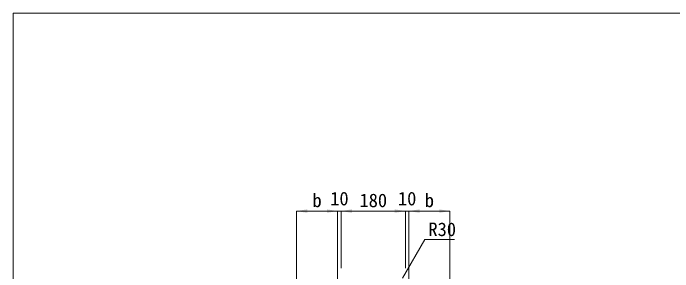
# Model space of a CAD drawing. Units: millimetres at full size. Extents: x 50430 to 75195, y 75514 to 92741.
# Drawn here: x 53821 to 55671, y 87392 to 88116 of the extents above; entities that cross this region are included whole.
import ezdxf
from ezdxf.enums import TextEntityAlignment as Align

# ---------------------------------------------------------------- set-up
doc = ezdxf.new("R2010")
doc.units = ezdxf.units.MM
doc.header["$LTSCALE"] = 25
for name, color, linetype, lineweight in [('0_2', 7, 'Continuous', 5), ('寸法線', 7, 'Continuous', 9), ('枠', 5, 'Continuous', 5)]:
    doc.layers.add(name, color=color, linetype=linetype, lineweight=lineweight)
doc.styles.add('ＭＳ ゴシック', font='')
doc.styles.get('ＭＳ ゴシック').set_extended_font_data('MS Gothic')

# ---------------------------------------------------------------- blocks, each defined once
blk = doc.blocks.new('filled_arrow')
at = {"color": 0, "linetype": 'Continuous', "lineweight": -2}
blk.add_solid([(7.5, 1.25), (0, 0), (7.5, -1.25)], dxfattribs=at)

msp = doc.modelspace()

# ---------------------------------------------------------------- linework, layer by layer
at = {"layer": '0_2', "lineweight": 9}
msp.add_lwpolyline([(54913.35, 87373.52), (54975.85, 87481.78), (55059.36, 87481.78)], dxfattribs=at)
at = {"layer": '寸法線'}
for p, q in [((54731.19, 87561.78), (54616.21, 87561.78)), ((54616.21, 87203.78), (54616.21, 87561.78)), ((54671.19, 87561.78), (54801.21, 87561.78)), ((54731.19, 87201.48), (54731.19, 87561.78)), ((54731.19, 87201.48), (54731.19, 87561.78)), ((54741.21, 87561.78), (54921.21, 87561.78)), ((54741.21, 87401.78), (54741.21, 87561.78)), ((54741.21, 87401.78), (54741.21, 87561.78)), ((54991.22, 87561.78), (54861.21, 87561.78)), ((54921.21, 87401.78), (54921.21, 87561.78)), ((54921.21, 87401.78), (54921.21, 87561.78)), ((54931.22, 87201.48), (54931.22, 87561.78)), ((54931.22, 87561.78), (55046.21, 87561.78)), ((54931.22, 87201.48), (54931.22, 87561.78)), ((55046.21, 87203.78), (55046.21, 87561.78))]:
    msp.add_line(p, q, dxfattribs=at)
at = {"layer": '枠', "lineweight": 20}
for p, q in [((53821.16, 88115.96), (59421.16, 88115.96)), ((53821.16, 84255.96), (53821.16, 88115.96))]:
    msp.add_line(p, q, dxfattribs=at)

# ---------------------------------------------------------------- block references
at = {"layer": '寸法線', "xscale": 4, "yscale": 4}
for p in [(54616.21, 87561.78), (54741.21, 87561.78), (54741.21, 87561.78), (54931.22, 87561.78), (54931.22, 87561.78)]:
    msp.add_blockref('filled_arrow', p, dxfattribs=at)
at = {"layer": '寸法線', "xscale": 4, "yscale": 4, "rotation": 180}
for p in [(54731.19, 87561.78), (54731.19, 87561.78), (54921.21, 87561.78), (54921.21, 87561.78), (55046.21, 87561.78)]:
    msp.add_blockref('filled_arrow', p, dxfattribs=at)

# ---------------------------------------------------------------- texts
at = {"layer": '0_2', "style": 'ＭＳ ゴシック'}
msp.add_text('R30', height=37.98, dxfattribs=at).set_placement((54985.85, 87529.78), align=Align.TOP_LEFT)
at = {"layer": '寸法線', "style": 'ＭＳ ゴシック'}
for s, p in [('b', (54673.7, 87591.78)), ('10', (54736.2, 87596.78)), ('180', (54831.21, 87591.78)), ('10', (54926.22, 87596.78)), ('b', (54988.72, 87591.78))]:
    msp.add_text(s, height=37.98, dxfattribs=at).set_placement(p, align=Align.MIDDLE_CENTER)

doc.saveas('drawing.dxf')
